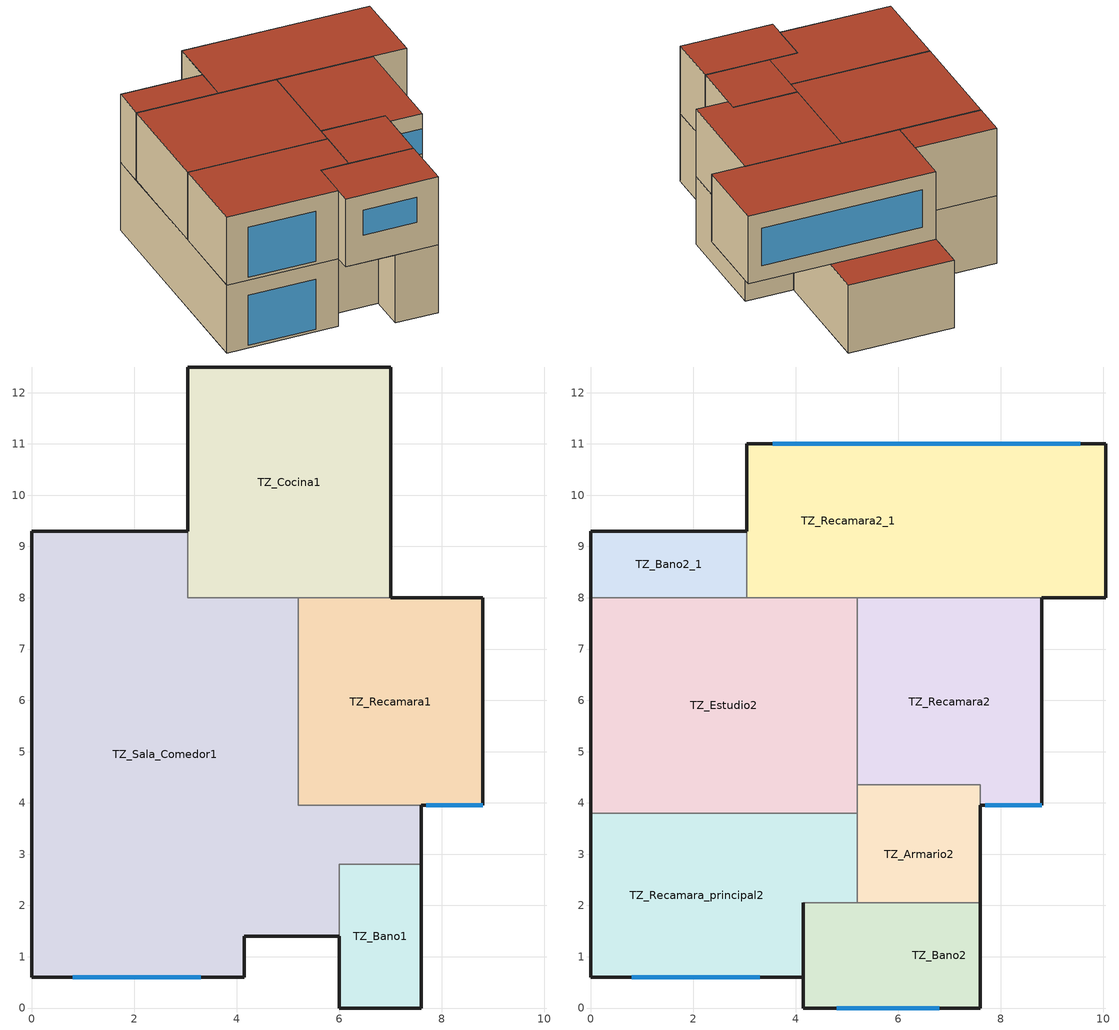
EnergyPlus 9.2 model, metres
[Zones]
TZ_Bano1
 floor adiabatic (ExtSlabCarpet 4in ClimateZone 1-8): 7.6,2.8 7.6,0 6,0 6,2.8 z0
 wall outside (ASHRAE 189.1-2009 ExtWall Mass ClimateZone 5): 6,1.4 6,0 7.6,0 7.6,2.8 z0:2.7
 wall to TZ_Sala_Comedor1 (Interior Wall): 7.6,2.8 6,2.8 6,1.4 z0:2.7
TZ_Cocina1
 floor adiabatic (ExtSlabCarpet 4in ClimateZone 1-8): 7,12.5 7,8 3.05,8 3.05,12.5 z0
 wall outside (ASHRAE 189.1-2009 ExtWall Mass ClimateZone 5): 7,8 7,12.5 3.05,12.5 3.05,9.3 z0:2.7
 wall to TZ_Recamara1 (Interior Wall): 5.2,8 7,8 z0:2.7
 wall to TZ_Sala_Comedor1 (Interior Wall): 3.05,9.3 3.05,8 5.2,8 z0:2.7
 roof outside (ASHRAE 189.1-2009 ExtRoof IEAD ClimateZone 2-5): 7,11 7,12.5 3.05,12.5 3.05,11 z2.7
TZ_Recamara1
 floor adiabatic (ExtSlabCarpet 4in ClimateZone 1-8): 8.8,8 8.8,3.95 5.2,3.95 5.2,8 z0
 wall outside (ASHRAE 189.1-2009 ExtWall Mass ClimateZone 5): 7.6,3.95 8.8,3.95 8.8,8 7,8 z0:2.7
 wall to TZ_Sala_Comedor1 (Interior Wall): 5.2,8 5.2,3.95 7.6,3.95 z0:2.7
 window (ASHRAE 189.1-2009 ExtWindow ClimateZone 4-5): 7.7,3.95 8.8,3.95 z1.1:2.1
TZ_Sala_Comedor1
 floor adiabatic (ExtSlabCarpet 4in ClimateZone 1-8): 3.05,9.3 3.05,8 5.2,8 5.2,3.95 7.6,3.95 7.6,2.8 6,2.8 6,1.4 4.15,1.4 4.15,0.6 0,0.6 0,9.3 z0
 wall outside (ASHRAE 189.1-2009 ExtWall Mass ClimateZone 5): 7.6,2.8 7.6,3.95 / 3.05,9.3 0,9.3 0,0.6 4.15,0.6 4.15,1.4 6,1.4 z0:2.7
 window (ASHRAE 189.1-2009 ExtWindow ClimateZone 4-5): 0.8,0.6 3.3,0.6 z0.1:2.1
TZ_Armario2
 floor to TZ_Recamara1 (Interior Floor): 7.6,4.35 7.6,3.95 5.2,3.95 5.2,4.35 z2.7
 floor to TZ_Bano1 (Interior Floor): 7.6,2.8 7.6,2.05 6,2.05 6,2.8 z2.7
 floor to TZ_Sala_Comedor1 (Interior Floor): 7.6,3.95 7.6,2.8 6,2.8 6,2.05 5.2,2.05 5.2,3.95 z2.7
 wall outside (ASHRAE 189.1-2009 ExtWall Mass ClimateZone 5): 7.6,2.05 7.6,3.95 z2.7:5.4
 wall to TZ_Estudio2 (Interior Wall): 5.2,4.35 5.2,3.8 z2.7:5.4
 wall to TZ_Recamara2 (Interior Wall): 7.6,3.95 7.6,4.35 5.2,4.35 z2.7:5.4
 wall to TZ_Bano2 (Interior Wall): 5.2,2.05 7.6,2.05 z2.7:5.4
 wall to TZ_Recamara_principal2 (Interior Wall): 5.2,3.8 5.2,2.05 z2.7:5.4
 roof outside (ASHRAE 189.1-2009 ExtRoof IEAD ClimateZone 2-5): 7.6,2.05 7.6,4.35 5.2,4.35 5.2,2.05 z5.4
TZ_Bano2
 floor to TZ_Bano1 (Interior Floor): 7.6,2.05 7.6,0 6,0 6,2.05 z2.7
 floor ground (ExtSlabCarpet 4in ClimateZone 1-8): 6,1.4 6,0 4.15,0 4.15,1.4 z2.7
 floor to TZ_Sala_Comedor1 (Interior Floor): 6,2.05 6,1.4 4.15,1.4 4.15,2.05 z2.7
 wall outside (ASHRAE 189.1-2009 ExtWall Mass ClimateZone 5): 4.15,2.05 4.15,0.6 4.15,0 7.6,0 7.6,2.05 z2.7:5.4
 wall to TZ_Recamara_principal2 (Interior Wall): 5.2,2.05 4.15,2.05 z2.7:5.4
 window (ASHRAE 189.1-2009 ExtWindow ClimateZone 4-5): 4.8,0 6.8,0 z3.8:4.8
 roof outside (ASHRAE 189.1-2009 ExtRoof IEAD ClimateZone 2-5): 7.6,0 7.6,2.05 4.15,2.05 4.15,0 z5.4
TZ_Bano2_1
 floor to TZ_Sala_Comedor1 (Interior Floor): 3.05,9.3 3.05,8 0,8 0,9.3 z2.7
 wall outside (ASHRAE 189.1-2009 ExtWall Mass ClimateZone 5): 3.05,9.3 0,9.3 0,8 z2.7:5.4
 wall to TZ_Recamara2_1 (Interior Wall): 3.05,8 3.05,9.3 z2.7:5.4
 wall to TZ_Estudio2 (Interior Wall): 0,8 3.05,8 z2.7:5.4
 roof outside (ASHRAE 189.1-2009 ExtRoof IEAD ClimateZone 2-5): 3.05,8 3.05,9.3 0,9.3 0,8 z5.4
TZ_Estudio2
 floor to TZ_Sala_Comedor1 (Interior Floor): 5.2,8 5.2,3.8 0,3.8 0,8 z2.7
 wall outside (ASHRAE 189.1-2009 ExtWall Mass ClimateZone 5): 0,8 0,3.8 z2.7:5.4
 wall to TZ_Recamara2_1 (Interior Wall): 5.2,8 3.05,8 z2.7:5.4
 wall to TZ_Recamara2 (Interior Wall): 5.2,4.35 5.2,8 z2.7:5.4
 wall to TZ_Recamara_principal2 (Interior Wall): 0,3.8 5.2,3.8 z2.7:5.4
 roof outside (ASHRAE 189.1-2009 ExtRoof IEAD ClimateZone 2-5): 5.2,3.8 5.2,8 0,8 0,3.8 z5.4
TZ_Recamara2
 floor to TZ_Recamara1 (Interior Floor): 8.8,8 8.8,3.95 7.6,3.95 7.6,4.35 5.2,4.35 5.2,8 z2.7
 wall outside (ASHRAE 189.1-2009 ExtWall Mass ClimateZone 5): 7.6,3.95 8.8,3.95 8.8,8 z2.7:5.4
 wall to TZ_Recamara2_1 (Interior Wall): 8.8,8 5.2,8 z2.7:5.4
 window (ASHRAE 189.1-2009 ExtWindow ClimateZone 4-5): 7.7,3.95 8.8,3.95 z3.8:4.8
 roof outside (ASHRAE 189.1-2009 ExtRoof IEAD ClimateZone 2-5): 8.8,3.95 8.8,8 5.2,8 5.2,4.35 7.6,4.35 7.6,3.95 z5.4
TZ_Recamara2_1
 floor ground (ExtSlabCarpet 4in ClimateZone 1-8): 10.05,11 10.05,8 7,8 7,11 z2.7
 floor to TZ_Cocina1 (Interior Floor): 7,11 7,8 3.05,8 3.05,11 z2.7
 wall outside (ASHRAE 189.1-2009 ExtWall Mass ClimateZone 5): 8.8,8 10.05,8 10.05,11 3.05,11 3.05,9.3 z2.7:5.4
 window (ASHRAE 189.1-2009 ExtWindow ClimateZone 4-5): 9.55,11 3.55,11 z3.3:4.8
 roof outside (ASHRAE 189.1-2009 ExtRoof IEAD ClimateZone 2-5): 10.05,8 10.05,11 3.05,11 3.05,8 z5.4
TZ_Recamara_principal2
 floor to TZ_Sala_Comedor1 (Interior Floor): 5.2,3.8 5.2,2.05 4.15,2.05 4.15,0.6 0,0.6 0,3.8 z2.7
 wall outside (ASHRAE 189.1-2009 ExtWall Mass ClimateZone 5): 0,3.8 0,0.6 4.15,0.6 4.15,2.05 z2.7:5.4
 window (ASHRAE 189.1-2009 ExtWindow ClimateZone 4-5): 0.8,0.6 3.3,0.6 z2.8:4.8
 roof outside (ASHRAE 189.1-2009 ExtRoof IEAD ClimateZone 2-5): 4.15,0.6 4.15,2.05 5.2,2.05 5.2,3.8 0,3.8 0,0.6 z5.4
[Building]
Building 1
[Site:Location]
Pachuca: Latitude {deg}=20.133; Longitude {deg}=-98.75; Time Zone {hr}=-6; Elevation {m}=2435
[Material] Thermal Absorptance=0.9
Name | Roughness | Thickness {m} | Conductivity {W/m-K} | Density {kg/m3} | Specific Heat {J/kg-K} | Solar Absorptance | Visible Absorptance
1/2IN Gypsum | Smooth | 0.0127 | 0.16 | 784.9 | 830 | 0.4 | 0.4
1IN Stucco | Smooth | 0.0253 | 0.6918 | 1858 | 837 | 0.92 | 0.92
8IN Concrete HW | MediumRough | 0.2033 | 1.7296 | 2243 | 837 | 0.65 | 0.65
F16 Acoustic tile | MediumSmooth | 0.0191 | 0.06 | 368 | 590 | 0.3 | 0.3
G01a 19mm gypsum board | MediumSmooth | 0.019 | 0.16 | 800 | 1090 | 0.4 | 0.4
M11 100mm lightweight concrete | MediumRough | 0.1016 | 0.53 | 1280 | 840 | 0.5 | 0.5
MAT-CC05 4 HW CONCRETE | Rough | 0.1016 | 1.311 | 2240 | 836.8 | 0.85 | 0.85
Metal Decking | MediumSmooth | 0.0015 | 45.006 | 7680 | 418.4 | 0.6 | 0.6
Roof Insulation [21] | MediumRough | 0.2105 | 0.049 | 265 | 836.8 | 0.7 | 0.7
Roof Membrane | VeryRough | 0.0095 | 0.16 | 1121.29 | 1460 | 0.7 | 0.7
Wall Insulation [40] | MediumRough | 0.0794 | 0.0432 | 91 | 837 | 0.5 | 0.5
[Material:AirGap]
Name | Thermal Resistance {m2-K/W}
F04 Wall air space resistance | 0.15
F05 Ceiling air space resistance | 0.18
[Material:NoMass]
CP02 CARPET PAD: Roughness=Smooth; Thermal Resistance {m2-K/W}=0.1; Thermal Absorptance=0.9; Solar Absorptance=0.8; Visible Absorptance=0.8
[WindowMaterial:Glazing]
Theoretical Glass [207]: Optical Data Type=SpectralAverage; Thickness {m}=0.003; Solar Transmittance at Normal Incidence=0.3311; Front Side Solar Reflectance at Normal Incidence=0.6189; Back Side Solar Reflectance at Normal Incidence=0; Visible Transmittance at Normal Incidence=0.44; Front Side Visible Reflectance at Normal Incidence=0.51; Back Side Visible Reflectance at Normal Incidence=0; Infrared Transmittance at Normal Incidence=0; Front Side Infrared Hemispherical Emissivity=0.9; Back Side Infrared Hemispherical Emissivity=0.9; Conductivity {W/m-K}=0.0133; Dirt Correction Factor for Solar and Visible Transmittance=1; Solar Diffusing=No
[Construction]
ASHRAE 189.1-2009 ExtRoof IEAD ClimateZone 2-5: Roof Membrane, Roof Insulation [21], Metal Decking
ASHRAE 189.1-2009 ExtWall Mass ClimateZone 5: 1IN Stucco, 8IN Concrete HW, Wall Insulation [40], 1/2IN Gypsum
ASHRAE 189.1-2009 ExtWindow ClimateZone 4-5: Theoretical Glass [207]
ExtSlabCarpet 4in ClimateZone 1-8: MAT-CC05 4 HW CONCRETE, CP02 CARPET PAD
Interior Floor: F16 Acoustic tile, F05 Ceiling air space resistance, M11 100mm lightweight concrete
Interior Wall: G01a 19mm gypsum board, F04 Wall air space resistance, G01a 19mm gypsum board
[Zone]
TZ_Armario2; TZ_Bano1; TZ_Bano2; TZ_Bano2_1; TZ_Cocina1; TZ_Estudio2; TZ_Recamara1; TZ_Recamara2; TZ_Recamara2_1; TZ_Recamara_principal2; TZ_Sala_Comedor1
